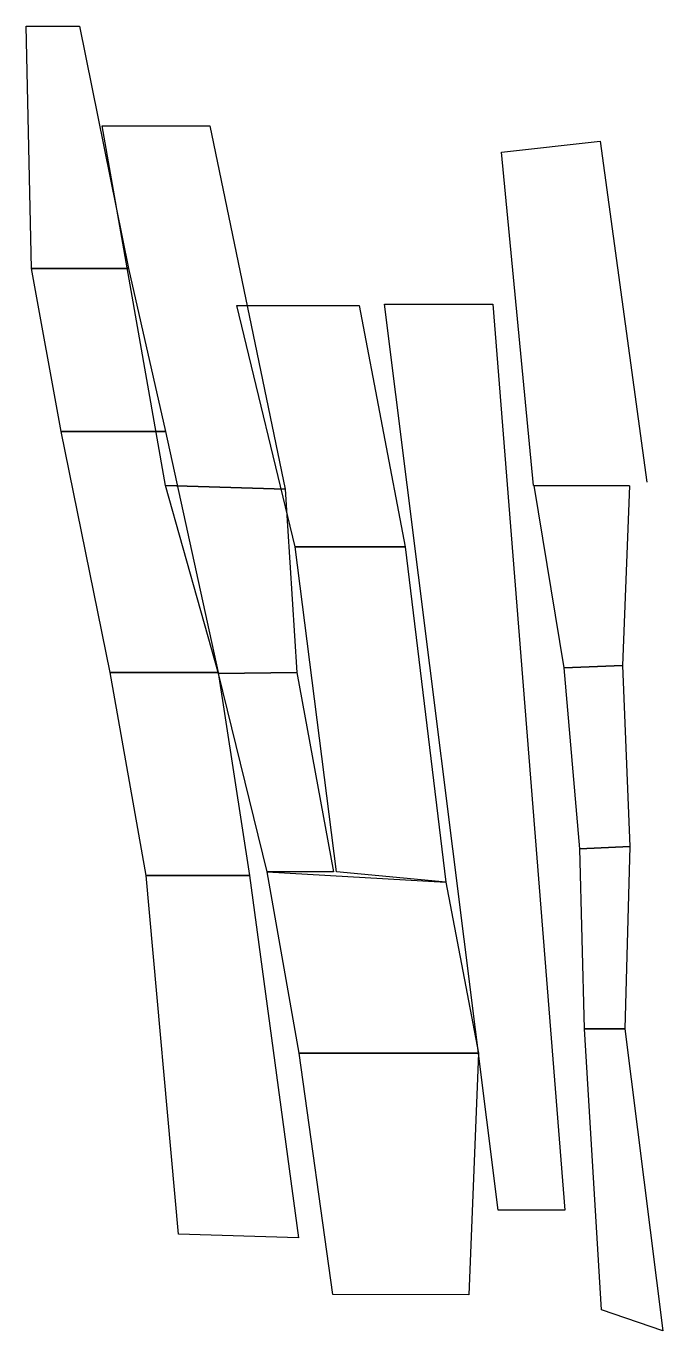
# Model space of a CAD drawing. Extents: x 10789 to 10842, y 14010 to 14118.
import ezdxf

# ---------------------------------------------------------------- set-up
doc = ezdxf.new("R2010")
doc.units = 0

msp = doc.modelspace()

# ---------------------------------------------------------------- linework, layer by layer
at = {"layer": '1', "color": 1}
for points in [[(10797.603, 14097.952, 10050.253), (10789.553, 14097.944, 10031.955), (10789.114, 14118.021, 10031.688), (10793.54, 14118.002, 10050.119), (10797.603, 14097.952, 10050.253)], [(10810.556, 14079.684, 10075.582), (10800.65, 14080, 10053.997), (10795.423, 14109.767, 10055.101), (10804.333, 14109.767, 10075.69), (10810.556, 14079.684, 10075.582)], [(10839.059, 14079.96, 10151.563), (10831.125, 14080, 10130.183), (10828.466, 14107.571, 10132.692), (10836.63, 14108.5, 10152.359), (10840.514, 14080.254, 10150)], [(10800.659, 14084.447, 10049.707), (10792.021, 14084.467, 10032.35), (10789.553, 14097.944, 10031.955), (10797.603, 14097.952, 10050.253), (10800.659, 14084.447, 10049.707)], [(10820.508, 14074.9, 10103.648), (10811.379, 14074.9, 10080.381), (10806.562, 14094.899, 10080.572), (10816.691, 14094.9, 10103.506), (10820.508, 14074.9, 10103.648)], [(10833.72, 14020, 10126.279), (10828.206, 14020, 10103.947), (10818.774, 14095.001, 10108.69), (10827.741, 14095, 10127.297), (10833.72, 14020, 10126.279)], [(10805.006, 14064.5, 10049.147), (10796.07, 14064.5, 10032.23), (10792.021, 14084.467, 10032.35), (10800.659, 14084.447, 10049.707), (10805.006, 14064.5, 10049.147)], [(10811.514, 14064.5, 10075.812), (10805.05, 14064.431, 10053.698), (10800.65, 14080, 10053.997), (10810.556, 14079.684, 10075.582), (10811.514, 14064.5, 10075.812)], [(10838.491, 14065.082, 10151.148), (10833.667, 14064.881, 10130.977), (10831.17, 14080, 10130.622), (10839.059, 14079.96, 10151.563), (10838.491, 14065.082, 10151.148)], [(10823.874, 14047.139, 10103.461), (10814.814, 14048, 10082.18), (10811.379, 14074.9, 10080.381), (10820.508, 14074.9, 10103.648), (10823.874, 14047.139, 10103.461)], [(10807.607, 14047.7, 10048.572), (10799.05, 14047.7, 10031.276), (10796.07, 14064.5, 10032.23), (10805.006, 14064.5, 10049.147), (10807.607, 14047.7, 10048.572)], [(10814.575, 14048, 10076.275), (10809.065, 14048, 10054.234), (10805.05, 14064.431, 10053.698), (10811.514, 14064.5, 10075.812), (10814.575, 14048, 10076.275)], [(10839.1, 14050.094, 10150.825), (10834.957, 14049.922, 10131.208), (10833.667, 14064.881, 10130.977), (10838.491, 14065.082, 10151.148), (10839.1, 14050.094, 10150.825)], [(10838.679, 14035, 10150.657), (10835.334, 14035, 10131.047), (10834.957, 14049.922, 10131.208), (10839.1, 14050.094, 10150.825), (10838.679, 14035, 10150.657)], [(10811.669, 14017.7, 10048.469), (10801.727, 14018.001, 10030.929), (10799.05, 14047.7, 10031.276), (10807.607, 14047.7, 10048.572), (10811.669, 14017.7, 10048.469)], [(10826.555, 14033, 10103.904), (10811.733, 14033, 10053.521), (10809.065, 14048, 10054.234), (10823.874, 14047.139, 10103.461), (10826.555, 14033, 10103.904)], [(10841.834, 14010, 10150.232), (10836.745, 14011.737, 10131.71), (10835.334, 14035, 10131.047), (10838.679, 14035, 10150.657), (10841.834, 14010, 10150.232)], [(10825.774, 14012.987, 10103.927), (10814.495, 14013, 10054.25), (10811.733, 14033, 10053.521), (10826.555, 14033, 10103.904), (10825.774, 14012.987, 10103.927)]]:
    msp.add_polyline3d(points, dxfattribs=at)

doc.saveas('drawing.dxf')
